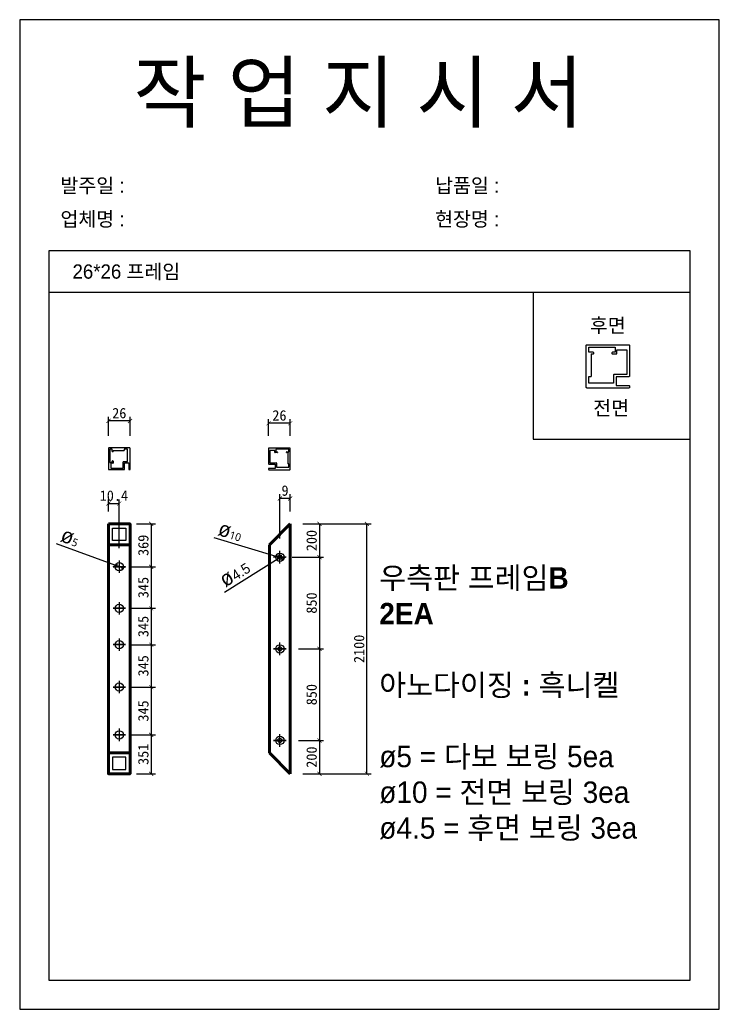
# Model space of a CAD drawing. Header units: millimetres. Extents: x -44117 to 256353, y -2095463 to 65325.
# Drawn here: x 116191 to 117871, y 22880 to 25256 of the extents above; entities that cross this region are included whole.
import ezdxf

# ---------------------------------------------------------------- set-up
doc = ezdxf.new("R2010")
doc.units = ezdxf.units.MM
doc.header["$LTSCALE"] = 10
doc.layers.add('Layer1', color=7, linetype='Continuous', lineweight=70)
doc.dimstyles.new('ISO-25', dxfattribs={"dimtxt": 2.5, "dimasz": 2.5, "dimexe": 1, "dimexo": 1, "dimtad": 1, "dimtxsty": 'Standard', "dimblk": 'ARCHTICK', "dimcen": 2.5, "dimadec": 0, "dimazin": 0, "dimtfac": 1, "dimtmove": 0, "dimatfit": 3, "dimfxl": 0, "dimarcsym": 0})

# ---------------------------------------------------------------- blocks, each defined once
blk = doc.blocks.new('_ArchTick')
at = {"color": 0, "linetype": 'ByBlock', "const_width": 0.15}
blk.add_lwpolyline([(-0.5, -0.5), (0.5, 0.5)], dxfattribs=at)
blk = doc.blocks.new('*D1921')
at = {"color": 0, "lineweight": -2}
for p, q in [((116870.5, 24045.4), (117034.7, 24045.4)), ((117024.7, 23445.4), (117024.7, 24045.4)), ((116870.5, 23445.4), (117034.7, 23445.4))]:
    blk.add_line(p, q, dxfattribs=at)
at = {"layer": 'Defpoints', "color": 0}
for p in [(116840.5, 24045.4), (117024.7, 24045.4), (116840.5, 23445.4)]:
    blk.add_point(p, dxfattribs=at)
at = {"color": 0, "lineweight": -2, "xscale": 10, "yscale": 10, "zscale": 10}
for p, rotation in [((117024.7, 24045.4), 90), ((117024.7, 23445.4), 270)]:
    blk.add_blockref('_ArchTick', p, dxfattribs=dict(at, rotation=rotation))
at = {"color": 0, "insert": (117006, 23745.4), "char_height": 25, "attachment_point": 5, "rotation": 90}
blk.add_mtext('2100', dxfattribs=at)
blk = doc.blocks.new('*D1922')
at = {"color": 0, "lineweight": -2}
for p, q in [((116815.5, 24010.4), (116815.5, 24116.5)), ((116840.5, 24075.4), (116840.5, 24116.5)), ((116840.5, 24106.5), (116815.5, 24106.5))]:
    blk.add_line(p, q, dxfattribs=at)
at = {"layer": 'Defpoints', "color": 0}
for p in [(116815.5, 24106.5), (116840.5, 24045.4), (116815.5, 23980.4)]:
    blk.add_point(p, dxfattribs=at)
at = {"color": 0, "lineweight": -2, "xscale": 10, "yscale": 10, "zscale": 10, "rotation": 180}
blk.add_blockref('_ArchTick', (116815.5, 24106.5), dxfattribs=at)
at = {"color": 0, "lineweight": -2, "xscale": 10, "yscale": 10, "zscale": 10}
blk.add_blockref('_ArchTick', (116840.5, 24106.5), dxfattribs=at)
at = {"color": 0, "insert": (116828, 24125.3), "char_height": 25, "attachment_point": 5}
blk.add_mtext('9', dxfattribs=at)
blk = doc.blocks.new('*D1923')
at = {"color": 0, "lineweight": -2}
for p, q in [((116656.8, 24012.7), (116805.9, 23968.2)), ((116825.1, 23962.5), (116805.9, 23968.2)), ((116825.1, 23962.5), (116825.1, 23962.5))]:
    blk.add_line(p, q, dxfattribs=at)
at = {"layer": 'Defpoints', "color": 0}
for p in [(116805.9, 23968.2), (116825.1, 23962.5)]:
    blk.add_point(p, dxfattribs=at)
at = {"color": 0, "lineweight": -2, "xscale": 10, "yscale": 10, "zscale": 10}
for p, rotation in [((116805.9, 23968.2), 343.3776146578152), ((116825.1, 23962.5), 163.3776146578152)]:
    blk.add_blockref('_ArchTick', p, dxfattribs=dict(at, rotation=rotation))
at = {"color": 0, "insert": (116696.9, 24027.9), "char_height": 25, "attachment_point": 5, "rotation": 343.3776}
blk.add_mtext('{\\fGulim|b0|i0|c129|p50;\\H1.4583x;ø\\fMalgun Gothic|b0|i0|c129|p50;\\H0.51429x;10}', dxfattribs=at)
blk = doc.blocks.new('*D1924')
at = {"color": 0, "lineweight": -2}
for p, q in [((116682.8, 23881.6), (116811.3, 23962.7)), ((116819.7, 23968), (116811.3, 23962.7)), ((116819.7, 23968), (116819.7, 23968))]:
    blk.add_line(p, q, dxfattribs=at)
at = {"layer": 'Defpoints', "color": 0}
for p in [(116811.3, 23962.7), (116819.7, 23968)]:
    blk.add_point(p, dxfattribs=at)
at = {"color": 0, "lineweight": -2, "xscale": 10, "yscale": 10, "zscale": 10}
for p, rotation in [((116819.7, 23968), 212.2425697125663), ((116811.3, 23962.7), 32.24256971256633)]:
    blk.add_blockref('_ArchTick', p, dxfattribs=dict(at, rotation=rotation))
at = {"color": 0, "insert": (116706.5, 23927.3), "char_height": 25, "attachment_point": 5, "rotation": 32.2426}
blk.add_mtext('{\\fGulim|b0|i0|c129|p50;\\H1.4583x;ø\\H0.68573x;4.5}', dxfattribs=at)
blk = doc.blocks.new('*D1925')
at = {"color": 0, "lineweight": -2}
for p, q in [((116870.5, 24045.4), (116920.7, 24045.4)), ((116910.7, 24045.4), (116910.7, 23965.4)), ((116845.5, 23965.4), (116920.7, 23965.4))]:
    blk.add_line(p, q, dxfattribs=at)
at = {"layer": 'Defpoints', "color": 0}
for p in [(116840.5, 24045.4), (116815.5, 23965.4), (116910.7, 23965.4)]:
    blk.add_point(p, dxfattribs=at)
at = {"color": 0, "lineweight": -2, "xscale": 10, "yscale": 10, "zscale": 10}
for p, rotation in [((116910.7, 24045.4), 90), ((116910.7, 23965.4), 270)]:
    blk.add_blockref('_ArchTick', p, dxfattribs=dict(at, rotation=rotation))
at = {"color": 0, "insert": (116891.9, 24005.4), "char_height": 25, "attachment_point": 5, "rotation": 90}
blk.add_mtext('200', dxfattribs=at)
blk = doc.blocks.new('*D1926')
at = {"color": 0, "lineweight": -2}
for p, q in [((116860.5, 23965.4), (116920.7, 23965.4)), ((116910.7, 23965.4), (116910.7, 23745.4)), ((116860.5, 23745.4), (116920.7, 23745.4))]:
    blk.add_line(p, q, dxfattribs=at)
at = {"layer": 'Defpoints', "color": 0}
for p in [(116830.5, 23965.4), (116830.5, 23745.4), (116910.7, 23745.4)]:
    blk.add_point(p, dxfattribs=at)
at = {"color": 0, "lineweight": -2, "xscale": 10, "yscale": 10, "zscale": 10}
for p, rotation in [((116910.7, 23965.4), 90), ((116910.7, 23745.4), 270)]:
    blk.add_blockref('_ArchTick', p, dxfattribs=dict(at, rotation=rotation))
at = {"color": 0, "insert": (116891.9, 23855.4), "char_height": 25, "attachment_point": 5, "rotation": 90}
blk.add_mtext('850', dxfattribs=at)
blk = doc.blocks.new('*D1927')
at = {"color": 0, "lineweight": -2}
for p, q in [((116860.5, 23745.4), (116920.7, 23745.4)), ((116910.7, 23745.4), (116910.7, 23525.4)), ((116860.5, 23525.4), (116920.7, 23525.4))]:
    blk.add_line(p, q, dxfattribs=at)
at = {"layer": 'Defpoints', "color": 0}
for p in [(116830.5, 23745.4), (116830.5, 23525.4), (116910.7, 23525.4)]:
    blk.add_point(p, dxfattribs=at)
at = {"color": 0, "lineweight": -2, "xscale": 10, "yscale": 10, "zscale": 10}
for p, rotation in [((116910.7, 23745.4), 90), ((116910.7, 23525.4), 270)]:
    blk.add_blockref('_ArchTick', p, dxfattribs=dict(at, rotation=rotation))
at = {"color": 0, "insert": (116891.9, 23635.4), "char_height": 25, "attachment_point": 5, "rotation": 90}
blk.add_mtext('850', dxfattribs=at)
blk = doc.blocks.new('*D1928')
at = {"color": 0, "lineweight": -2}
for p, q in [((116860.5, 23525.4), (116920.7, 23525.4)), ((116910.7, 23525.4), (116910.7, 23445.4)), ((116870.5, 23445.4), (116920.7, 23445.4))]:
    blk.add_line(p, q, dxfattribs=at)
at = {"layer": 'Defpoints', "color": 0}
for p in [(116830.5, 23525.4), (116840.5, 23445.4), (116910.7, 23445.4)]:
    blk.add_point(p, dxfattribs=at)
at = {"color": 0, "lineweight": -2, "xscale": 10, "yscale": 10, "zscale": 10}
for p, rotation in [((116910.7, 23525.4), 90), ((116910.7, 23445.4), 270)]:
    blk.add_blockref('_ArchTick', p, dxfattribs=dict(at, rotation=rotation))
at = {"color": 0, "insert": (116891.9, 23485.4), "char_height": 25, "attachment_point": 5, "rotation": 90}
blk.add_mtext('200', dxfattribs=at)
blk = doc.blocks.new('*D1929')
at = {"color": 0, "lineweight": -2}
for p, q in [((116788.5, 24256.5), (116788.5, 24297.1)), ((116840.5, 24287.1), (116788.5, 24287.1)), ((116840.5, 24256.5), (116840.5, 24297.1))]:
    blk.add_line(p, q, dxfattribs=at)
at = {"layer": 'Defpoints', "color": 0}
for p in [(116788.5, 24287.1), (116788.5, 24226.5), (116840.5, 24226.5)]:
    blk.add_point(p, dxfattribs=at)
at = {"color": 0, "lineweight": -2, "xscale": 10, "yscale": 10, "zscale": 10, "rotation": 180}
blk.add_blockref('_ArchTick', (116788.5, 24287.1), dxfattribs=at)
at = {"color": 0, "lineweight": -2, "xscale": 10, "yscale": 10, "zscale": 10}
blk.add_blockref('_ArchTick', (116840.5, 24287.1), dxfattribs=at)
at = {"color": 0, "insert": (116814.5, 24305.8), "char_height": 25, "attachment_point": 5}
blk.add_mtext('26', dxfattribs=at)
blk = doc.blocks.new('*D1930')
at = {"color": 0, "lineweight": -2}
for p, q in [((116403.9, 24256.9), (116403.9, 24302.6)), ((116455.9, 24292.6), (116403.9, 24292.6)), ((116455.9, 24256.9), (116455.9, 24302.6))]:
    blk.add_line(p, q, dxfattribs=at)
at = {"layer": 'Defpoints', "color": 0}
for p in [(116403.9, 24292.6), (116403.9, 24226.9), (116455.9, 24226.9)]:
    blk.add_point(p, dxfattribs=at)
at = {"color": 0, "lineweight": -2, "xscale": 10, "yscale": 10, "zscale": 10, "rotation": 180}
blk.add_blockref('_ArchTick', (116403.9, 24292.6), dxfattribs=at)
at = {"color": 0, "lineweight": -2, "xscale": 10, "yscale": 10, "zscale": 10}
blk.add_blockref('_ArchTick', (116455.9, 24292.6), dxfattribs=at)
at = {"color": 0, "insert": (116429.9, 24311.3), "char_height": 25, "attachment_point": 5}
blk.add_mtext('26', dxfattribs=at)
blk = doc.blocks.new('*D1931')
at = {"color": 0, "lineweight": -2}
for p, q in [((116278.6, 23998.7), (116420.5, 23946)), ((116439.3, 23939.1), (116420.5, 23946)), ((116439.3, 23939.1), (116439.3, 23939.1))]:
    blk.add_line(p, q, dxfattribs=at)
at = {"layer": 'Defpoints', "color": 0}
for p in [(116420.5, 23946), (116439.3, 23939.1)]:
    blk.add_point(p, dxfattribs=at)
at = {"color": 0, "lineweight": -2, "xscale": 10, "yscale": 10, "zscale": 10}
for p, rotation in [((116420.5, 23946), 339.6496545556916), ((116439.3, 23939.1), 159.6496545556916)]:
    blk.add_blockref('_ArchTick', p, dxfattribs=dict(at, rotation=rotation))
at = {"color": 0, "insert": (116312.5, 24013.8), "char_height": 25, "attachment_point": 5, "rotation": 339.6497}
blk.add_mtext('{\\fGulim|b0|i0|c129|p50;\\H1.4583x;ø\\fMalgun Gothic|b0|i0|c129|p50;\\H0.51429x;5}', dxfattribs=at)
blk = doc.blocks.new('*D1932')
at = {"color": 0, "lineweight": -2}
for p, q in [((116403.9, 24075.4), (116403.9, 24104.4)), ((116403.9, 24094.4), (116429.9, 24094.4)), ((116429.9, 23987.5), (116429.9, 24104.4))]:
    blk.add_line(p, q, dxfattribs=at)
at = {"layer": 'Defpoints', "color": 0}
for p in [(116429.9, 24094.4), (116403.9, 24045.4), (116429.9, 23957.5)]:
    blk.add_point(p, dxfattribs=at)
at = {"color": 0, "lineweight": -2, "xscale": 10, "yscale": 10, "zscale": 10, "rotation": 180}
blk.add_blockref('_ArchTick', (116403.9, 24094.4), dxfattribs=at)
at = {"color": 0, "lineweight": -2, "xscale": 10, "yscale": 10, "zscale": 10}
blk.add_blockref('_ArchTick', (116429.9, 24094.4), dxfattribs=at)
at = {"color": 0, "insert": (116416.9, 24113.2), "char_height": 25, "attachment_point": 5}
blk.add_mtext('10.4', dxfattribs=at)
blk = doc.blocks.new('*D1988')
at = {"color": 0, "lineweight": -2}
for p, q in [((116470.9, 24045.4), (116516.5, 24045.4)), ((116506.5, 24045.4), (116506.5, 23942.5)), ((116459.9, 23942.5), (116516.5, 23942.5))]:
    blk.add_line(p, q, dxfattribs=at)
at = {"layer": 'Defpoints', "color": 0}
for p in [(116455.9, 24045.4), (116444.9, 23942.5), (116506.5, 23942.5)]:
    blk.add_point(p, dxfattribs=at)
at = {"color": 0, "lineweight": -2, "xscale": 10, "yscale": 10, "zscale": 10}
for p, rotation in [((116506.5, 24045.4), 90), ((116506.5, 23942.5), 270)]:
    blk.add_blockref('_ArchTick', p, dxfattribs=dict(at, rotation=rotation))
at = {"color": 0, "insert": (116487.7, 23994), "char_height": 25, "attachment_point": 5, "rotation": 90}
blk.add_mtext('369', dxfattribs=at)
blk = doc.blocks.new('*D1989')
at = {"color": 0, "lineweight": -2}
for p, q in [((116459.9, 23942.5), (116516.5, 23942.5)), ((116506.5, 23942.5), (116506.5, 23842.7)), ((116459.9, 23842.7), (116516.5, 23842.7))]:
    blk.add_line(p, q, dxfattribs=at)
at = {"layer": 'Defpoints', "color": 0}
for p in [(116444.9, 23942.5), (116444.9, 23842.7), (116506.5, 23842.7)]:
    blk.add_point(p, dxfattribs=at)
at = {"color": 0, "lineweight": -2, "xscale": 10, "yscale": 10, "zscale": 10}
for p, rotation in [((116506.5, 23942.5), 90), ((116506.5, 23842.7), 270)]:
    blk.add_blockref('_ArchTick', p, dxfattribs=dict(at, rotation=rotation))
at = {"color": 0, "insert": (116487.7, 23892.6), "char_height": 25, "attachment_point": 5, "rotation": 90}
blk.add_mtext('345', dxfattribs=at)
blk = doc.blocks.new('*D1990')
at = {"color": 0, "lineweight": -2}
for p, q in [((116459.9, 23842.7), (116516.5, 23842.7)), ((116506.5, 23842.7), (116506.5, 23755.4)), ((116459.9, 23755.4), (116516.5, 23755.4))]:
    blk.add_line(p, q, dxfattribs=at)
at = {"layer": 'Defpoints', "color": 0}
for p in [(116444.9, 23842.7), (116444.9, 23755.4), (116506.5, 23755.4)]:
    blk.add_point(p, dxfattribs=at)
at = {"color": 0, "lineweight": -2, "xscale": 10, "yscale": 10, "zscale": 10}
for p, rotation in [((116506.5, 23842.7), 90), ((116506.5, 23755.4), 270)]:
    blk.add_blockref('_ArchTick', p, dxfattribs=dict(at, rotation=rotation))
at = {"color": 0, "insert": (116487.7, 23799.1), "char_height": 25, "attachment_point": 5, "rotation": 90}
blk.add_mtext('345', dxfattribs=at)
blk = doc.blocks.new('*D1991')
at = {"color": 0, "lineweight": -2}
for p, q in [((116459.9, 23755.4), (116516.5, 23755.4)), ((116506.5, 23755.4), (116506.5, 23653.7)), ((116459.9, 23653.7), (116516.5, 23653.7))]:
    blk.add_line(p, q, dxfattribs=at)
at = {"layer": 'Defpoints', "color": 0}
for p in [(116444.9, 23755.4), (116444.9, 23653.7), (116506.5, 23653.7)]:
    blk.add_point(p, dxfattribs=at)
at = {"color": 0, "lineweight": -2, "xscale": 10, "yscale": 10, "zscale": 10}
for p, rotation in [((116506.5, 23755.4), 90), ((116506.5, 23653.7), 270)]:
    blk.add_blockref('_ArchTick', p, dxfattribs=dict(at, rotation=rotation))
at = {"color": 0, "insert": (116487.7, 23704.6), "char_height": 25, "attachment_point": 5, "rotation": 90}
blk.add_mtext('345', dxfattribs=at)
blk = doc.blocks.new('*D1992')
at = {"color": 0, "lineweight": -2}
for p, q in [((116459.9, 23653.7), (116516.5, 23653.7)), ((116506.5, 23653.7), (116506.5, 23538.8)), ((116459.9, 23538.8), (116516.5, 23538.8))]:
    blk.add_line(p, q, dxfattribs=at)
at = {"layer": 'Defpoints', "color": 0}
for p in [(116444.9, 23653.7), (116444.9, 23538.8), (116506.5, 23538.8)]:
    blk.add_point(p, dxfattribs=at)
at = {"color": 0, "lineweight": -2, "xscale": 10, "yscale": 10, "zscale": 10}
for p, rotation in [((116506.5, 23653.7), 90), ((116506.5, 23538.8), 270)]:
    blk.add_blockref('_ArchTick', p, dxfattribs=dict(at, rotation=rotation))
at = {"color": 0, "insert": (116487.7, 23596.2), "char_height": 25, "attachment_point": 5, "rotation": 90}
blk.add_mtext('345', dxfattribs=at)
blk = doc.blocks.new('*D1993')
at = {"color": 0, "lineweight": -2}
for p, q in [((116459.9, 23538.8), (116516.5, 23538.8)), ((116506.5, 23538.8), (116506.5, 23445.4)), ((116470.9, 23445.4), (116516.5, 23445.4))]:
    blk.add_line(p, q, dxfattribs=at)
at = {"layer": 'Defpoints', "color": 0}
for p in [(116444.9, 23538.8), (116455.9, 23445.4), (116506.5, 23445.4)]:
    blk.add_point(p, dxfattribs=at)
at = {"color": 0, "lineweight": -2, "xscale": 10, "yscale": 10, "zscale": 10}
for p, rotation in [((116506.5, 23538.8), 90), ((116506.5, 23445.4), 270)]:
    blk.add_blockref('_ArchTick', p, dxfattribs=dict(at, rotation=rotation))
at = {"color": 0, "insert": (116487.7, 23492.1), "char_height": 25, "attachment_point": 5, "rotation": 90}
blk.add_mtext('351', dxfattribs=at)

msp = doc.modelspace()

# ---------------------------------------------------------------- linework, layer by layer
for p, q in [((117800.87366, 24700.81537), (116260.87366, 24700.81537)), ((117800.87366, 24600.81537), (116260.87366, 24600.81537)), ((117557.31807, 24457.732), (117557.31807, 24469.732)), ((117557.31807, 24469.732), (117621.31807, 24469.732)), ((117568.11807, 24457.732), (117557.31807, 24457.732)), ((117563.31807, 24453.732), (117568.11807, 24453.732)), ((117563.31807, 24453.732), (117563.31807, 24399.732)), ((117569.31807, 24454.932), (117569.31807, 24456.532)), ((117613.31807, 24456.532), (117613.31807, 24454.932)), ((117621.31807, 24457.732), (117614.51807, 24457.732)), ((117614.51807, 24453.732), (117624.11807, 24453.732)), ((117621.31807, 24469.732), (117621.31807, 24457.732)), ((117625.31807, 24454.932), (117625.31807, 24463.732)), ((117625.31807, 24463.732), (117649.31807, 24463.732)), ((117649.31807, 24463.732), (117649.31807, 24404.532)), ((117617.31807, 24403.332), (117617.31807, 24398.532)), ((117623.31807, 24404.532), (117618.51807, 24404.532)), ((117649.31807, 24404.532), (117623.31807, 24404.532)), ((117557.31807, 24383.732), (117557.31807, 24399.732)), ((117557.31807, 24399.732), (117563.31807, 24399.732)), ((117617.31807, 24383.732), (117557.31807, 24383.732)), ((117617.31807, 24398.532), (117617.31807, 24383.732)), ((117617.31807, 24398.532), (117617.31807, 24398.532)), ((116412.87449, 24224.9412), (116406.87449, 24224.9412)), ((116406.87449, 24224.9412), (116406.87449, 24192.9412)), ((116412.87449, 24219.5412), (116412.87449, 24224.9412)), ((116414.27449, 24218.9412), (116413.47449, 24218.9412)), ((116414.87449, 24221.9412), (116414.87449, 24219.5412)), ((116414.87449, 24221.9412), (116441.87449, 24221.9412)), ((116449.87449, 24224.9412), (116441.87449, 24224.9412)), ((116441.87449, 24224.9412), (116441.87449, 24221.9412)), ((116449.87449, 24194.9412), (116449.87449, 24224.9412)), ((116803.51059, 24221.5412), (116791.51059, 24221.5412)), ((116791.51059, 24221.5412), (116791.51059, 24191.9412)), ((116803.51059, 24217.1412), (116803.51059, 24221.5412)), ((116808.91059, 24216.5412), (116804.11059, 24216.5412)), ((116837.51059, 24224.5412), (116805.51059, 24224.5412)), ((116805.51059, 24224.5412), (116805.51059, 24218.5412)), ((116805.51059, 24218.5412), (116808.91059, 24218.5412)), ((116809.51059, 24217.9412), (116809.51059, 24217.1412)), ((116831.51059, 24217.1412), (116831.51059, 24217.9412)), ((116832.11059, 24218.5412), (116837.51059, 24218.5412)), ((116834.51059, 24216.5412), (116832.11059, 24216.5412)), ((116834.51059, 24216.5412), (116834.51059, 24189.5412)), ((116837.51059, 24218.5412), (116837.51059, 24224.5412)), ((116406.87449, 24192.9412), (116412.87449, 24192.9412)), ((116414.27449, 24190.9412), (116409.87449, 24190.9412)), ((116409.87449, 24190.9412), (116409.87449, 24178.9412)), ((116412.87449, 24192.9412), (116412.87449, 24196.3412)), ((116413.47449, 24196.9412), (116414.27449, 24196.9412)), ((116414.87449, 24196.3412), (116414.87449, 24191.5412)), ((116439.47449, 24191.9412), (116439.47449, 24194.3412)), ((116439.47449, 24178.9412), (116439.47449, 24191.9412)), ((116440.07449, 24194.9412), (116442.47449, 24194.9412)), ((116442.47449, 24194.9412), (116449.87449, 24194.9412)), ((116442.47449, 24194.9412), (116442.47449, 24194.9412)), ((116791.51059, 24191.9412), (116804.51059, 24191.9412)), ((116804.51059, 24191.9412), (116806.91059, 24191.9412)), ((116807.51059, 24191.3412), (116807.51059, 24188.9412)), ((116807.51059, 24188.9412), (116807.51059, 24181.5412)), ((116807.51059, 24188.9412), (116807.51059, 24188.9412)), ((116837.51059, 24189.5412), (116834.51059, 24189.5412)), ((116837.51059, 24181.5412), (116837.51059, 24189.5412)), ((116409.87449, 24178.9412), (116439.47449, 24178.9412)), ((116807.51059, 24181.5412), (116837.51059, 24181.5412))]:
    msp.add_line(p, q)
at = {"lineweight": 30}
for p, q in [((116815.51059, 23950.35808), (116815.51059, 23980.35808)), ((116429.87449, 23957.5466), (116429.87449, 23927.5466)), ((116830.51059, 23965.35808), (116800.51059, 23965.35808)), ((116429.87449, 23857.6779), (116429.87449, 23827.6779)), ((116429.87449, 23770.4462), (116429.87449, 23740.4462)), ((116815.51059, 23730.35808), (116815.51059, 23760.35808)), ((116429.87449, 23668.65676), (116429.87449, 23638.65676)), ((116429.87449, 23553.817), (116429.87449, 23523.817)), ((116429.87449, 23553.817), (116429.87449, 23523.817)), ((116815.51059, 23510.35808), (116815.51059, 23540.35808))]:
    msp.add_line(p, q, dxfattribs=at)
for points in [[(116190.87366, 22879.98509), (117870.87366, 22879.98509), (117870.87366, 25255.98509), (116190.87366, 25255.98509)], [(117800.87366, 24600.81537), (117423.9249, 24600.81537), (117423.9249, 24249.2084), (117800.87366, 24249.2084)], [(116413.87449, 24035.35808), (116445.87449, 24035.35808), (116445.87449, 24005.35808), (116413.87449, 24005.35808)], [(116413.87449, 23455.35808), (116445.87449, 23455.35808), (116445.87449, 23485.35808), (116413.87449, 23485.35808)]]:
    msp.add_lwpolyline(points, close=True)
msp.add_lwpolyline([(116260.87366, 24700.81537), (116260.87366, 22949.98509), (117800.87366, 22949.98509), (117800.87366, 24700.81537)])
for points in [[(117654.11807, 24377.73252, -0.4142135624), (117655.31807, 24376.53252), (117655.31807, 24372.932, -0.4142135624), (117654.11807, 24371.732), (117553.31807, 24371.732, -0.4142135624), (117551.31807, 24373.732), (117551.31807, 24473.732, -0.4142135624), (117553.31807, 24475.732), (117653.31807, 24475.732, -0.4142135624), (117655.31807, 24473.732), (117655.31807, 24400.532, -0.4142135624), (117653.31807, 24398.532), (117623.31807, 24398.532), (117623.31807, 24377.732), (117654.11807, 24377.732)], [(116452.87423, 24176.5412, 0.4142135624), (116453.47423, 24175.9412), (116455.27449, 24175.9412, 0.4142135624), (116455.87449, 24176.5412), (116455.87449, 24226.9412, 0.4142135624), (116454.87449, 24227.9412), (116404.87449, 24227.9412, 0.4142135624), (116403.87449, 24226.9412), (116403.87449, 24176.9412, 0.4142135624), (116404.87449, 24175.9412), (116441.47449, 24175.9412, 0.4142135624), (116442.47449, 24176.9412), (116442.47449, 24191.9412), (116452.87449, 24191.9412), (116452.87449, 24176.5412)], [(116789.11059, 24178.54145, 0.4142135624), (116788.51059, 24177.94145), (116788.51059, 24176.1412, 0.4142135624), (116789.11059, 24175.5412), (116839.51059, 24175.5412, 0.4142135624), (116840.51059, 24176.5412), (116840.51059, 24226.5412, 0.4142135624), (116839.51059, 24227.5412), (116789.51059, 24227.5412, 0.4142135624), (116788.51059, 24226.5412), (116788.51059, 24189.9412, 0.4142135624), (116789.51059, 24188.9412), (116804.51059, 24188.9412), (116804.51059, 24178.5412), (116789.11059, 24178.5412)]]:
    msp.add_lwpolyline(points, format="xyb")
for points in [[(116414.87449, 23942.5466), (116444.87449, 23942.5466)], [(116414.87449, 23842.6779), (116444.87449, 23842.6779)], [(116414.87449, 23755.4462), (116444.87449, 23755.4462)], [(116830.51059, 23745.35808), (116800.51059, 23745.35808)], [(116414.87449, 23653.65676), (116444.87449, 23653.65676)], [(116414.87449, 23538.817), (116444.87449, 23538.817)], [(116830.51059, 23525.35808), (116800.51059, 23525.35808)]]:
    msp.add_lwpolyline(points, close=True, dxfattribs=at)
for centre, radius in [((116815.51059, 23965.35808), 10), ((116429.87449, 23942.5466), 10), ((116815.51059, 23965.35808), 5), ((116429.87449, 23842.6779), 10), ((116429.87449, 23755.4462), 10), ((116815.51059, 23745.35808), 10), ((116815.51059, 23745.35808), 5), ((116429.87449, 23653.65676), 10), ((116429.87449, 23538.817), 10), ((116429.87449, 23538.817), 10), ((116815.51059, 23525.35808), 10), ((116815.51059, 23525.35808), 5)]:
    msp.add_circle(centre, radius, dxfattribs=at)
for centre, radius, start, end in [((117568.11807, 24456.532), 1.2, 360, 90), ((117568.11807, 24454.932), 1.2, 270, 0), ((117614.51807, 24456.532), 1.2, 90, 180), ((117614.51807, 24454.932), 1.2, 180, 270), ((117624.11807, 24454.932), 1.2, 270, 0), ((117618.51807, 24403.332), 1.2, 90, 180), ((116413.47449, 24219.5412), 0.6, 180, 270), ((116414.27449, 24219.5412), 0.6, 270, 0), ((116804.11059, 24217.1412), 0.6, 180, 270), ((116808.91059, 24217.9412), 0.6, 360, 90), ((116808.91059, 24217.1412), 0.6, 270, 0), ((116832.11059, 24217.9412), 0.6, 90, 180), ((116832.11059, 24217.1412), 0.6, 180, 270), ((116413.47449, 24196.3412), 0.6, 90, 180), ((116414.27449, 24196.3412), 0.6, 0, 90), ((116414.27449, 24191.5412), 0.6, 270, 0), ((116440.07449, 24194.3412), 0.6, 90, 180), ((116806.91059, 24191.3412), 0.6, 360, 90)]:
    msp.add_arc(centre, radius, start, end)
at = {"layer": 'Layer1'}
for p, q in [((116840.51059, 24045.35808), (116790.51059, 23995.35808)), ((116403.87449, 23995.35808), (116455.87449, 23995.35808)), ((116403.87449, 23495.35808), (116455.87449, 23495.35808)), ((116790.51059, 23495.35808), (116840.51059, 23445.35808))]:
    msp.add_line(p, q, dxfattribs=at)
msp.add_lwpolyline([(116403.87449, 24045.35808), (116455.87449, 24045.35808), (116455.87449, 23445.35808), (116403.87449, 23445.35808)], close=True, dxfattribs=at)
for points in [[(116840.51059, 24045.35808), (116840.51059, 23445.35808)], [(116790.51059, 23995.35808), (116790.51059, 23495.35808)]]:
    msp.add_lwpolyline(points, dxfattribs=at)

# ---------------------------------------------------------------- texts
at = {"attachment_point": 1}
for s, heights, insert, char_height in [('{\\fGulim|b0|i0|c129|p50;작 업 지 시 서}', [-155.84554], (116463.68026, 25151.82258), 140), ('{\\fGulim|b0|i0|c129|p50;발주일 :}', [-38.18216], (116288.47091, 24875.10216), 34.3), ('{\\fGulim|b0|i0|c129|p50;납품일 :}', [-37.67976], (117188.44889, 24875.10216), 34.3), ('{\\fGulim|b0|i0|c129|p50;업체명 : }', [-38.2735], (116288.47091, 24794.44598), 34.3), ('{\\fGulim|b0|i0|c129|p50;현장명 : }', [-38.2735], (117188.44889, 24794.44598), 34.3), ('{\\fGulim|b0|i0|c129|p50;26*26 프레임}', [-38.22783], (116317.43349, 24668.5774), 34.3), ('{\\fGulim|b0|i0|c129|p50;후면}', [-38.18216], (117560.17015, 24539.10711), 34.3), ('{\\fGulim|b0|i0|c129|p50;전면}', [-37.08602], (117568.36401, 24340.74741), 34.3), ('{\\fGulim|b1|i0|c129|p50;우측판 프레임B\\P2EA\\P\\P아노다이징 : 흑니켈\\P\\P\\fGulim|b0|i0|c129|p50;ø5 = 다보 보링 5ea\\Pø10 = 전면 보링 3ea\\Pø4.5 = 후면 보링 3ea}', [-667.6308], (117054.42103, 23941.44391), 51.45)]:
    msp.add_mtext_dynamic_manual_height_columns(s, width=3307.3198183, gutter_width=12.5, heights=heights, dxfattribs=dict(at, insert=insert, char_height=char_height))

# ---------------------------------------------------------------- dimensions: what is measured, and where the dimension line sits
for base, p1, p2, angle, text, override, picture, middle in [((116403.87449, 24292.57967), (116455.87449, 24226.9412), (116403.87449, 24226.9412), 180, '26', {"dimscale": 10, "dimasz": 1, "dimexo": 3}, '*D1930', (116429.87449, 24292.57967)), ((116788.51059, 24287.07927), (116840.51059, 24226.5412), (116788.51059, 24226.5412), 180, '26', {"dimscale": 10, "dimasz": 1, "dimexo": 3}, '*D1929', (116814.51059, 24287.07927)), ((116815.51059, 24106.54196), (116840.51059, 24045.35808), (116815.51059, 23980.35808), 180, '9', {"dimscale": 10, "dimasz": 1, "dimexo": 3}, '*D1922', (116828.01059, 24106.54196)), ((116429.87449, 24094.4479), (116403.87449, 24045.35808), (116429.87449, 23957.5466), 180, '10.4', {"dimscale": 10, "dimasz": 1, "dimexo": 3}, '*D1932', (116416.87449, 24094.4479)), ((116506.4815, 23942.5466), (116455.87449, 24045.35808), (116444.87449, 23942.5466), 90, '369', {"dimscale": 10, "dimasz": 1, "dimexo": 1.5, "dimtxsty": 'Standard'}, '*D1988', (116506.4815, 23993.95234)), ((116506.4815, 23842.6779), (116444.87449, 23942.5466), (116444.87449, 23842.6779), 90, '345', {"dimscale": 10, "dimasz": 1, "dimexo": 1.5, "dimtxsty": 'Standard', "dimtmove": 1}, '*D1989', (116506.4815, 23892.61225)), ((116506.4815, 23755.4462), (116444.87449, 23842.6779), (116444.87449, 23755.4462), 90, '345', {"dimscale": 10, "dimasz": 1, "dimexo": 1.5, "dimtxsty": 'Standard', "dimtmove": 1}, '*D1990', (116506.4815, 23799.06205)), ((116506.4815, 23653.65676), (116444.87449, 23755.4462), (116444.87449, 23653.65676), 90, '345', {"dimscale": 10, "dimasz": 1, "dimexo": 1.5, "dimtxsty": 'Standard', "dimtmove": 1}, '*D1991', (116506.4815, 23704.55148)), ((116506.4815, 23538.817), (116444.87449, 23653.65676), (116444.87449, 23538.817), 90, '345', {"dimscale": 10, "dimasz": 1, "dimexo": 1.5, "dimtxsty": 'Standard', "dimtmove": 1}, '*D1992', (116506.4815, 23596.23688)), ((116506.4815, 23445.35808), (116444.87449, 23538.817), (116455.87449, 23445.35808), 90, '351', {"dimscale": 10, "dimasz": 1, "dimexo": 1.5, "dimtxsty": 'Standard', "dimtmove": 1}, '*D1993', (116506.4815, 23492.08754))]:
    dim = msp.add_linear_dim(base=base, p1=p1, p2=p2, angle=angle, text=text, dimstyle='ISO-25', override=override)
    dim.commit()
    dim.dimension.update_dxf_attribs({"geometry": picture, "text_midpoint": middle, "dimtype": 160})
for p1, p2, text, picture, middle in [((116825.0927, 23962.49745), (116805.92848, 23968.2187), '{\\fGulim|b0|i0|c129|p50;\\H1.4583x;ø\\fMalgun Gothic|b0|i0|c129|p50;\\H0.51429x;10}', '*D1923', (116689.46058, 24002.98885)), ((116439.25032, 23939.06901), (116420.49865, 23946.0242), '{\\fGulim|b0|i0|c129|p50;\\H1.4583x;ø\\fMalgun Gothic|b0|i0|c129|p50;\\H0.51429x;5}', '*D1931', (116303.44053, 23989.44228)), ((116819.73957, 23968.0256), (116811.2816, 23962.69055), '{\\fGulim|b0|i0|c129|p50;\\H1.4583x;ø\\H0.68573x;4.5}', '*D1924', (116720.39273, 23905.36042))]:
    dim = msp.add_diameter_dim_2p(p1=p1, p2=p2, text=text, dimstyle='ISO-25', override={"dimscale": 10, "dimasz": 1, "dimexo": 3})
    dim.commit()
    dim.dimension.update_dxf_attribs({"geometry": picture, "text_midpoint": middle, "dimtype": 163})
for base, p1, p2, text, override, picture, middle in [((116910.66116, 23965.35808), (116840.51059, 24045.35808), (116815.51059, 23965.35808), '200', {"dimscale": 10, "dimasz": 1, "dimexo": 3}, '*D1925', (116891.91116, 24005.35808)), ((117024.7481, 24045.35808), (116840.51059, 23445.35808), (116840.51059, 24045.35808), '2100', {"dimscale": 10, "dimasz": 1, "dimexo": 3, "dimtxsty": 'Standard'}, '*D1921', (117005.9981, 23745.35808)), ((116910.66116, 23745.35808), (116830.51059, 23965.35808), (116830.51059, 23745.35808), '850', {"dimscale": 10, "dimasz": 1, "dimexo": 3, "dimtxsty": 'Standard'}, '*D1926', (116891.91116, 23855.35808)), ((116910.66116, 23525.35808), (116830.51059, 23745.35808), (116830.51059, 23525.35808), '850', {"dimscale": 10, "dimasz": 1, "dimexo": 3, "dimtxsty": 'Standard'}, '*D1927', (116891.91116, 23635.35808)), ((116910.66116, 23445.35808), (116830.51059, 23525.35808), (116840.51059, 23445.35808), '200', {"dimscale": 10, "dimasz": 1, "dimexo": 3}, '*D1928', (116891.91116, 23485.35808))]:
    dim = msp.add_linear_dim(base=base, p1=p1, p2=p2, angle=90, text=text, dimstyle='ISO-25', override=override)
    dim.commit()
    dim.dimension.update_dxf_attribs({"geometry": picture, "text_midpoint": middle})

doc.saveas('drawing.dxf')
